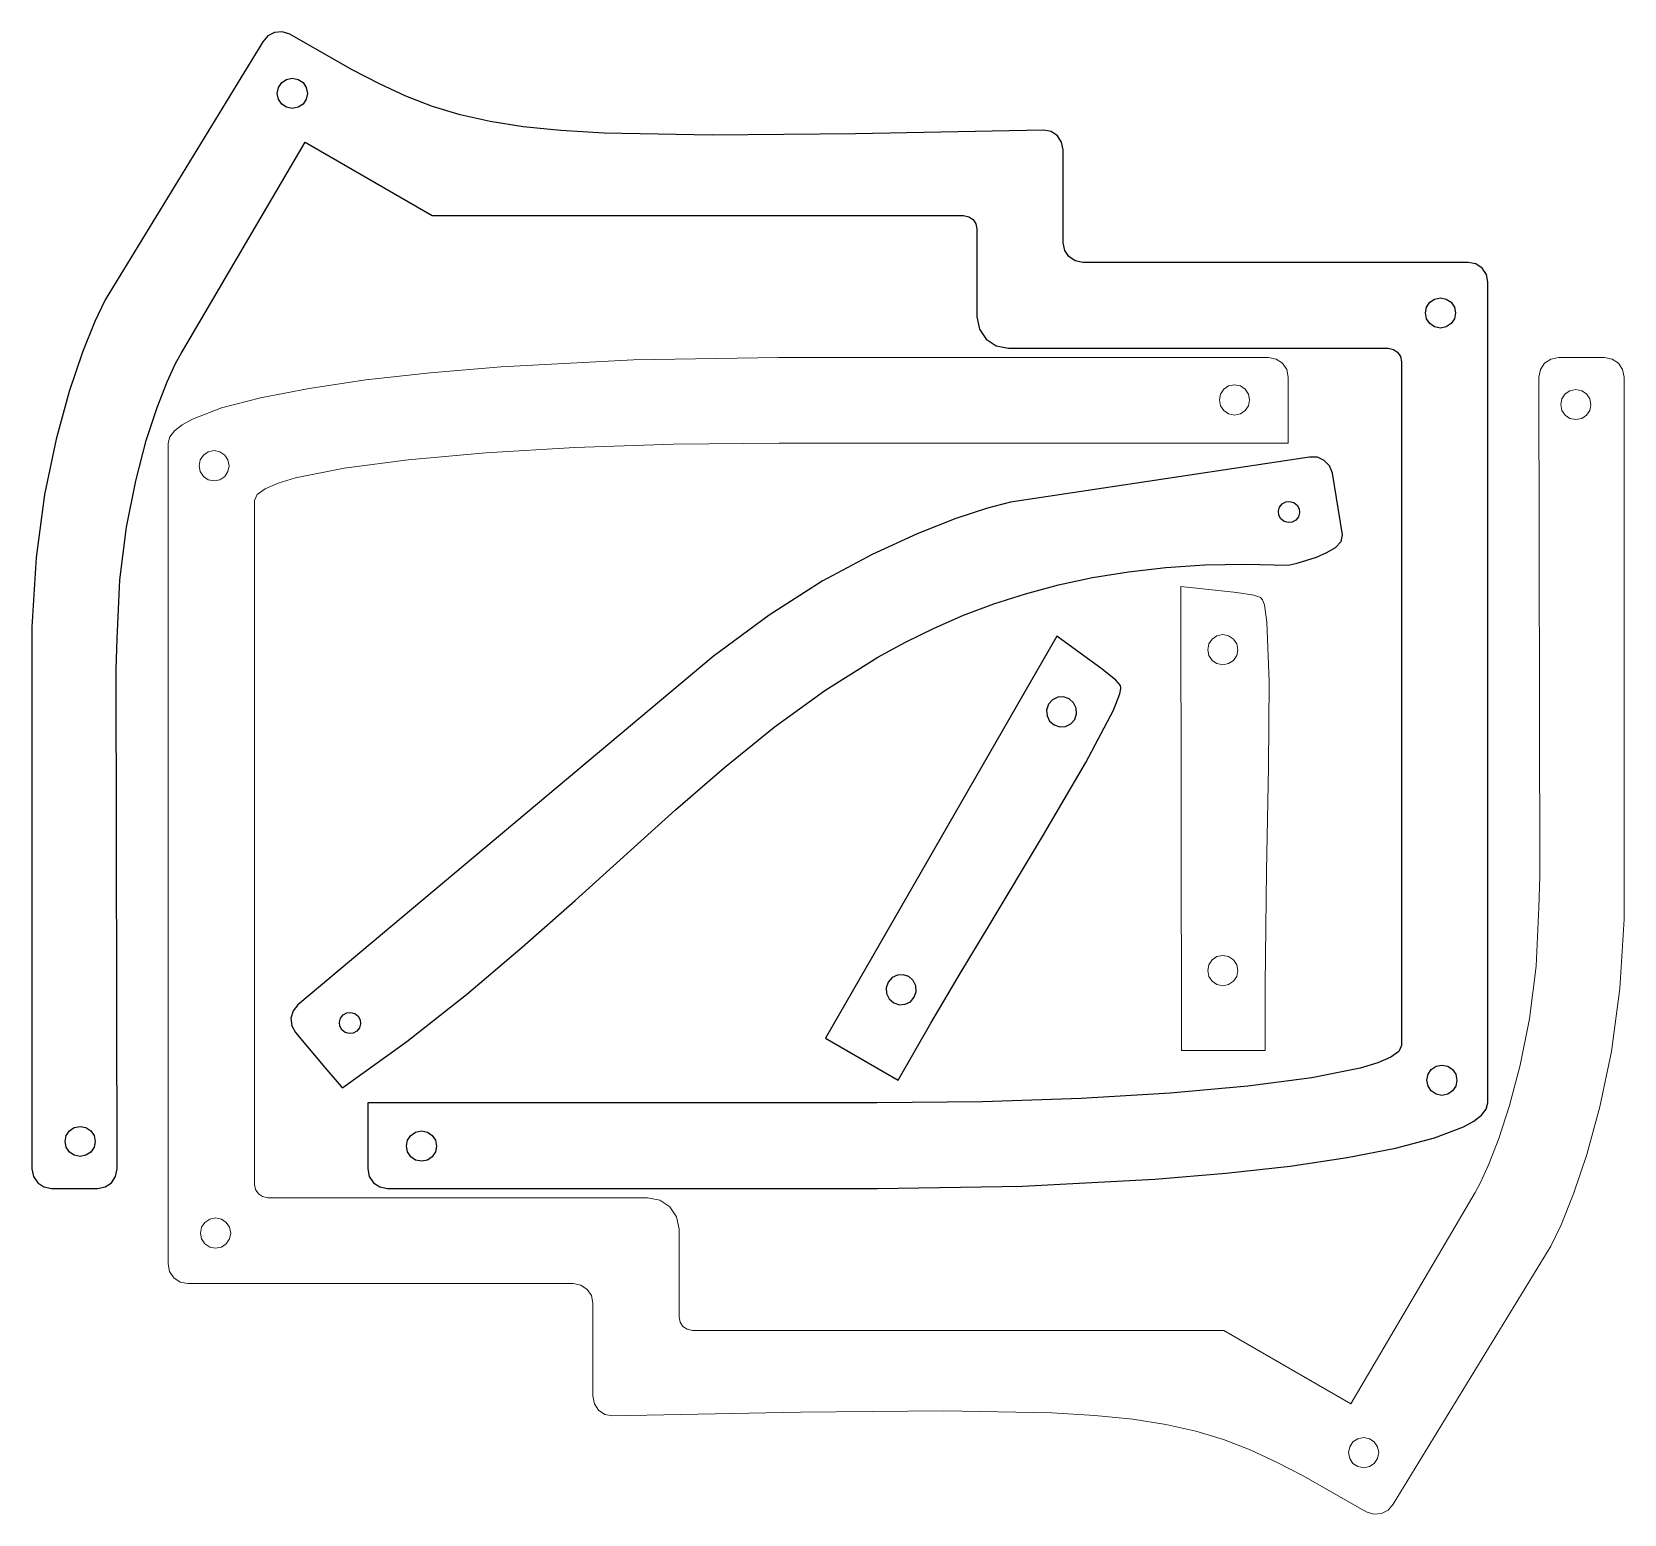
# Model space of a CAD drawing. Extents: x -110 to 546, y -59 to 410.
# Drawn here: x 185 to 361.7, y -59.5 to 104.9 of the extents above; entities that cross this region are included whole.
import ezdxf

# ---------------------------------------------------------------- set-up
doc = ezdxf.new("R2010")
doc.units = 0
doc.header["$MEASUREMENT"] = 0
doc.layers.get('0').update_dxf_attribs({"lineweight": 25, "true_color": 0xffffff})
doc.layers.add('Layer 1', color=7, linetype='BYLAYER', lineweight=5, true_color=0xffffff)

msp = doc.modelspace()

# ---------------------------------------------------------------- linework, layer by layer
for p, q in [((211.2, 104.46), (210.63, 103.8)), ((211.95, 104.83), (211.2, 104.46)), ((212.79, 104.89), (211.95, 104.83)), ((213.62, 104.62), (212.79, 104.89)), ((220.55, 100.69), (213.62, 104.62)), ((210.63, 103.8), (193.13, 75.19)), ((223.59, 99.11), (220.55, 100.69)), ((212.37, 98.72), (212.73, 99.26)), ((212.73, 99.26), (213.26, 99.62)), ((213.26, 99.62), (213.91, 99.75)), ((213.91, 99.75), (214.56, 99.62)), ((214.56, 99.62), (215.1, 99.26)), ((215.1, 99.26), (215.45, 98.72)), ((226.52, 97.76), (223.59, 99.11)), ((212.24, 98.07), (212.37, 98.72)), ((212.37, 97.42), (212.24, 98.07)), ((212.73, 96.89), (212.37, 97.42)), ((215.45, 97.42), (215.1, 96.89)), ((215.45, 98.72), (215.59, 98.07)), ((215.59, 98.07), (215.45, 97.42)), ((215.59, 98.07), (215.59, 98.07)), ((229.45, 96.63), (226.52, 97.76)), ((213.26, 96.53), (212.73, 96.89)), ((213.91, 96.4), (213.26, 96.53)), ((214.56, 96.53), (213.91, 96.4)), ((215.1, 96.89), (214.56, 96.53)), ((232.52, 95.7), (229.45, 96.63)), ((235.84, 94.95), (232.52, 95.7)), ((239.53, 94.37), (235.84, 94.95)), ((243.71, 93.95), (239.53, 94.37)), ((248.52, 93.66), (243.71, 93.95)), ((260.49, 93.45), (248.52, 93.66)), ((297.23, 94), (276.4, 93.6)), ((298.08, 93.83), (297.23, 94)), ((298.78, 93.37), (298.08, 93.83)), ((201.56, 69.23), (215.32, 92.66)), ((215.32, 92.66), (229.43, 84.51)), ((276.4, 93.6), (260.49, 93.45)), ((299.25, 92.67), (298.78, 93.37)), ((299.42, 91.81), (299.25, 92.67)), ((299.42, 81.51), (299.42, 91.81)), ((229.43, 84.51), (288.38, 84.51)), ((288.38, 84.51), (288.97, 84.39)), ((288.97, 84.39), (289.44, 84.07)), ((289.44, 84.07), (289.75, 83.6)), ((289.75, 83.6), (289.86, 83.03)), ((289.86, 83.03), (289.86, 73.29)), ((299.59, 80.66), (299.42, 81.51)), ((300.05, 79.97), (299.59, 80.66)), ((300.74, 79.49), (300.05, 79.97)), ((301.61, 79.32), (300.74, 79.49)), ((344.36, 79.32), (301.61, 79.32)), ((345.21, 79.15), (344.36, 79.32)), ((345.91, 78.69), (345.21, 79.15)), ((346.38, 78), (345.91, 78.69)), ((346.55, 77.13), (346.38, 78)), ((346.55, 7.04), (346.55, 77.13)), ((193.13, 75.19), (192, 72.79)), ((339.6, 73.72), (339.73, 74.37)), ((339.73, 74.37), (340.09, 74.91)), ((340.09, 74.91), (340.62, 75.26)), ((340.62, 75.26), (341.27, 75.4)), ((341.27, 75.4), (341.92, 75.26)), ((341.92, 75.26), (342.46, 74.91)), ((342.46, 74.91), (342.82, 74.37)), ((342.82, 74.37), (342.95, 73.72)), ((192, 72.79), (190.62, 69.37)), ((289.86, 73.29), (290.13, 71.92)), ((339.73, 73.07), (339.6, 73.72)), ((340.09, 72.54), (339.73, 73.07)), ((340.62, 72.18), (340.09, 72.54)), ((342.46, 72.54), (341.92, 72.18)), ((342.82, 73.07), (342.46, 72.54)), ((342.95, 73.72), (342.82, 73.07)), ((342.95, 73.72), (342.95, 73.72)), ((290.13, 71.92), (290.88, 70.82)), ((290.88, 70.82), (291.99, 70.07)), ((341.27, 72.05), (340.62, 72.18)), ((341.92, 72.18), (341.27, 72.05)), ((190.62, 69.37), (189.14, 65)), ((200.96, 68.1), (201.56, 69.23)), ((291.99, 70.07), (293.35, 69.8)), ((293.35, 69.8), (335.47, 69.8)), ((335.47, 69.8), (336.06, 69.68)), ((336.06, 69.68), (336.53, 69.36)), ((336.53, 69.36), (336.84, 68.89)), ((200.04, 66.09), (200.96, 68.1)), ((336.84, 68.89), (336.96, 68.31)), ((336.96, 68.31), (336.95, -7.53)), ((198.91, 63.24), (200.04, 66.09)), ((189.14, 65), (187.7, 59.71)), ((197.71, 59.57), (198.91, 63.24)), ((187.7, 59.71), (186.43, 53.57)), ((196.55, 55.12), (197.71, 59.57)), ((326.74, 57.72), (293.58, 52.74)), ((327.62, 57.71), (326.74, 57.72)), ((328.38, 57.37), (327.62, 57.71)), ((328.97, 56.76), (328.38, 57.37)), ((329.29, 55.95), (328.97, 56.76)), ((195.53, 49.97), (196.55, 55.12)), ((330.42, 49.13), (329.29, 55.95)), ((186.43, 53.57), (185.51, 46.62)), ((291.02, 52.06), (287.51, 50.92)), ((293.58, 52.74), (291.02, 52.06)), ((323.31, 51.75), (323.43, 52.18)), ((323.35, 51.3), (323.31, 51.75)), ((323.58, 50.89), (323.35, 51.3)), ((323.43, 52.18), (323.72, 52.54)), ((323.72, 52.54), (324.13, 52.77)), ((324.13, 52.77), (324.58, 52.81)), ((324.58, 52.81), (325.01, 52.69)), ((325.01, 52.69), (325.37, 52.4)), ((325.37, 52.4), (325.6, 51.99)), ((325.64, 51.54), (325.52, 51.11)), ((325.6, 51.99), (325.64, 51.54)), ((194.79, 44.11), (195.53, 49.97)), ((287.51, 50.92), (283.21, 49.24)), ((323.94, 50.6), (323.58, 50.89)), ((324.37, 50.48), (323.94, 50.6)), ((324.82, 50.52), (324.37, 50.48)), ((325.23, 50.75), (324.82, 50.52)), ((325.52, 51.11), (325.23, 50.75)), ((325.23, 50.75), (325.23, 50.75)), ((283.21, 49.24), (278.22, 46.95)), ((328.66, 47.14), (329.62, 47.72)), ((329.62, 47.72), (330.26, 48.39)), ((330.26, 48.39), (330.42, 49.13)), ((185.51, 46.62), (185.01, 38.93)), ((278.22, 46.95), (272.7, 43.97)), ((324.4, 45.74), (325.39, 45.98)), ((325.39, 45.98), (327.54, 46.65)), ((327.54, 46.65), (328.66, 47.14)), ((298.89, 43.57), (302.69, 44.38)), ((302.69, 44.38), (306.66, 45.02)), ((306.66, 45.02), (310.8, 45.49)), ((310.8, 45.49), (315.13, 45.77)), ((315.13, 45.77), (319.66, 45.85)), ((319.66, 45.85), (324.4, 45.74)), ((324.4, 45.74), (324.4, 45.74)), ((194.47, 37.62), (194.79, 44.11)), ((272.7, 43.97), (266.79, 40.21)), ((291.74, 41.46), (295.24, 42.59)), ((295.24, 42.59), (298.89, 43.57)), ((288.36, 40.19), (291.74, 41.46)), ((185.01, 38.93), (185.01, -21.18)), ((266.79, 40.21), (260.58, 35.64)), ((285.1, 38.77), (288.36, 40.19)), ((194.36, 34.17), (194.47, 37.62)), ((298.71, 37.87), (273.07, -6.71)), ((278.88, 35.55), (281.94, 37.22)), ((281.94, 37.22), (285.1, 38.77)), ((303.76, 34.22), (298.71, 37.87)), ((260.58, 35.64), (214.53, -3)), ((273, 31.86), (278.88, 35.55)), ((194.47, -21.18), (194.36, 34.17)), ((305.26, 33.01), (303.76, 34.22)), ((267.35, 27.77), (273, 31.86)), ((305.77, 32.41), (305.26, 33.01)), ((305.72, 31.48), (305.83, 32.06)), ((305.83, 32.06), (305.77, 32.41)), ((297.8, 30.32), (297.59, 29.69)), ((298.24, 30.82), (297.8, 30.32)), ((298.82, 31.1), (298.24, 30.82)), ((299.46, 31.14), (298.82, 31.1)), ((300.08, 30.93), (299.46, 31.14)), ((300.58, 30.49), (300.08, 30.93)), ((300.87, 29.91), (300.58, 30.49)), ((305.02, 29.68), (305.72, 31.48)), ((297.59, 29.69), (297.63, 29.05)), ((297.63, 29.05), (297.91, 28.47)), ((297.91, 28.47), (298.41, 28.03)), ((300.26, 28.15), (300.7, 28.64)), ((300.7, 28.64), (300.91, 29.27)), ((300.7, 28.64), (300.7, 28.64)), ((300.91, 29.27), (300.87, 29.91)), ((301.94, 23.87), (305.02, 29.68)), ((261.85, 23.33), (267.35, 27.77)), ((298.41, 28.03), (299.04, 27.82)), ((299.04, 27.82), (299.68, 27.86)), ((299.68, 27.86), (300.26, 28.15)), ((256.4, 18.61), (261.85, 23.33)), ((297.13, 15.68), (301.94, 23.87)), ((245.27, 8.58), (256.4, 18.61)), ((291.2, 5.81), (297.13, 15.68)), ((239.41, 3.38), (245.27, 8.58)), ((288, 0.47), (291.2, 5.81)), ((346.52, -13.88), (346.55, 7.04)), ((346.55, 7.04), (346.55, 7.04)), ((233.23, -1.85), (239.41, 3.38)), ((280.45, 0.01), (280.01, -0.49)), ((281.03, 0.29), (280.45, 0.01)), ((281.67, 0.33), (281.03, 0.29)), ((282.3, 0.12), (281.67, 0.33)), ((282.8, -0.32), (282.3, 0.12)), ((284.75, -5.03), (288, 0.47)), ((280.01, -0.49), (279.8, -1.12)), ((279.8, -1.12), (279.84, -1.76)), ((279.84, -1.76), (280.12, -2.34)), ((283.08, -0.9), (282.8, -0.32)), ((282.91, -2.17), (283.12, -1.54)), ((283.12, -1.54), (283.08, -0.9)), ((214.53, -3), (213.99, -3.67)), ((226.63, -7.06), (233.23, -1.85)), ((280.12, -2.34), (280.62, -2.78)), ((280.62, -2.78), (281.25, -2.99)), ((281.25, -2.99), (281.89, -2.94)), ((281.89, -2.94), (282.47, -2.66)), ((282.47, -2.66), (282.91, -2.17)), ((282.91, -2.17), (282.91, -2.17)), ((213.99, -3.67), (213.76, -4.48)), ((213.76, -4.48), (213.85, -5.32)), ((219.14, -4.91), (219.26, -4.48)), ((219.18, -5.36), (219.14, -4.91)), ((219.26, -4.48), (219.55, -4.11)), ((219.55, -4.11), (219.96, -3.89)), ((219.96, -3.89), (220.41, -3.84)), ((220.41, -3.84), (220.84, -3.97)), ((220.84, -3.97), (221.21, -4.26)), ((221.21, -4.26), (221.43, -4.67)), ((221.48, -5.11), (221.35, -5.55)), ((221.43, -4.67), (221.48, -5.11)), ((281.1, -11.35), (284.75, -5.03)), ((213.85, -5.32), (214.26, -6.08)), ((214.26, -6.08), (217.53, -9.97)), ((219.41, -5.77), (219.18, -5.36)), ((219.77, -6.06), (219.41, -5.77)), ((219.52, -12.17), (226.63, -7.06)), ((220.2, -6.18), (219.77, -6.06)), ((220.65, -6.13), (220.2, -6.18)), ((221.06, -5.91), (220.65, -6.13)), ((221.35, -5.55), (221.06, -5.91)), ((221.06, -5.91), (221.06, -5.91)), ((273.07, -6.71), (281.1, -11.35)), ((335.77, -8.82), (334.34, -9.43)), ((336.65, -8.19), (335.77, -8.82)), ((336.95, -7.53), (336.65, -8.19)), ((217.53, -9.97), (219.34, -12.05)), ((332.38, -10.01), (327.02, -11.09)), ((334.34, -9.43), (332.38, -10.01)), ((339.9, -10.71), (340.26, -10.18)), ((340.26, -10.18), (340.79, -9.82)), ((340.79, -9.82), (341.44, -9.69)), ((341.44, -9.69), (342.09, -9.82)), ((342.09, -9.82), (342.62, -10.18)), ((342.62, -10.18), (342.98, -10.71)), ((219.34, -12.05), (219.52, -12.19)), ((219.52, -12.19), (219.52, -12.17)), ((319.92, -12.03), (311.3, -12.8)), ((327.02, -11.09), (319.92, -12.03)), ((339.77, -11.36), (339.9, -10.71)), ((339.9, -12.01), (339.77, -11.36)), ((340.26, -12.55), (339.9, -12.01)), ((342.98, -12.01), (342.62, -12.55)), ((342.98, -10.71), (343.11, -11.36)), ((343.11, -11.36), (342.98, -12.01)), ((343.11, -11.36), (343.11, -11.36)), ((278.75, -13.88), (222.27, -13.88)), ((222.27, -13.88), (222.27, -21.18)), ((290.48, -13.75), (278.75, -13.88)), ((301.41, -13.39), (290.48, -13.75)), ((311.3, -12.8), (301.41, -13.39)), ((340.79, -12.9), (340.26, -12.55)), ((341.44, -13.04), (340.79, -12.9)), ((342.09, -12.9), (341.44, -13.04)), ((342.62, -12.55), (342.09, -12.9)), ((346.34, -14.57), (346.52, -13.88)), ((344.99, -15.9), (345.83, -15.24)), ((345.83, -15.24), (346.34, -14.57)), ((188.7, -18.15), (188.83, -17.5)), ((188.83, -17.5), (189.19, -16.97)), ((189.19, -16.97), (189.72, -16.61)), ((189.72, -16.61), (190.37, -16.48)), ((190.37, -16.48), (191.02, -16.61)), ((191.02, -16.61), (191.56, -16.97)), ((191.56, -16.97), (191.92, -17.5)), ((191.92, -17.5), (192.05, -18.15)), ((226.69, -18.02), (227.05, -17.48)), ((227.05, -17.48), (227.59, -17.12)), ((227.59, -17.12), (228.24, -16.99)), ((228.24, -16.99), (228.89, -17.12)), ((228.89, -17.12), (229.42, -17.48)), ((229.42, -17.48), (229.78, -18.02)), ((340.61, -17.77), (343.83, -16.54)), ((343.83, -16.54), (344.99, -15.9)), ((188.83, -18.8), (188.7, -18.15)), ((189.19, -19.34), (188.83, -18.8)), ((189.72, -19.69), (189.19, -19.34)), ((191.56, -19.34), (191.02, -19.69)), ((191.92, -18.8), (191.56, -19.34)), ((192.05, -18.15), (191.92, -18.8)), ((192.05, -18.15), (192.05, -18.15)), ((226.56, -18.67), (226.69, -18.02)), ((226.69, -19.32), (226.56, -18.67)), ((227.05, -19.85), (226.69, -19.32)), ((229.78, -19.32), (229.42, -19.85)), ((229.78, -18.02), (229.91, -18.67)), ((229.91, -18.67), (229.78, -19.32)), ((229.91, -18.67), (229.91, -18.67)), ((330.91, -19.95), (336.28, -18.91)), ((336.28, -18.91), (340.61, -17.77)), ((185.01, -21.18), (185.19, -22.03)), ((190.37, -19.83), (189.72, -19.69)), ((191.02, -19.69), (190.37, -19.83)), ((194.3, -22.03), (194.47, -21.18)), ((222.27, -21.18), (222.44, -22.05)), ((227.59, -20.21), (227.05, -19.85)), ((228.24, -20.34), (227.59, -20.21)), ((228.89, -20.21), (228.24, -20.34)), ((229.42, -19.85), (228.89, -20.21)), ((317.47, -21.68), (324.61, -20.88)), ((324.61, -20.88), (330.91, -19.95)), ((185.19, -22.03), (185.66, -22.73)), ((185.66, -22.73), (186.35, -23.2)), ((193.14, -23.2), (193.84, -22.73)), ((193.84, -22.73), (194.3, -22.03)), ((222.44, -22.05), (222.91, -22.74)), ((222.91, -22.74), (223.61, -23.2)), ((294.9, -23.1), (309.58, -22.35)), ((309.58, -22.35), (317.47, -21.68)), ((186.35, -23.2), (187.2, -23.37)), ((187.2, -23.37), (192.28, -23.37)), ((192.28, -23.37), (193.14, -23.2)), ((223.61, -23.2), (224.45, -23.37)), ((224.45, -23.37), (278.82, -23.37)), ((278.82, -23.37), (294.9, -23.1))]:
    msp.add_line(p, q)
at = {"layer": 'Layer 1'}
for p, q in [((237.09, 67.76), (229.2, 67.09)), ((251.77, 68.51), (237.09, 67.76)), ((267.85, 68.78), (251.77, 68.51)), ((322.21, 68.78), (267.85, 68.78)), ((323.06, 68.61), (322.21, 68.78)), ((323.76, 68.15), (323.06, 68.61)), ((324.23, 67.46), (323.76, 68.15)), ((324.4, 66.59), (324.23, 67.46)), ((352.37, 67.44), (352.2, 66.59)), ((352.83, 68.14), (352.37, 67.44)), ((353.52, 68.61), (352.83, 68.14)), ((354.39, 68.78), (353.52, 68.61)), ((359.47, 68.78), (354.39, 68.78)), ((360.32, 68.61), (359.47, 68.78)), ((361.01, 68.14), (360.32, 68.61)), ((361.48, 67.44), (361.01, 68.14)), ((361.66, 66.59), (361.48, 67.44)), ((215.76, 65.36), (210.39, 64.32)), ((222.06, 66.29), (215.76, 65.36)), ((229.2, 67.09), (222.06, 66.29)), ((317.25, 65.26), (317.78, 65.62)), ((317.78, 65.62), (318.43, 65.75)), ((318.43, 65.75), (319.08, 65.62)), ((319.08, 65.62), (319.62, 65.26)), ((324.4, 59.29), (324.4, 66.59)), ((352.2, 66.59), (352.31, 11.24)), ((361.65, 6.48), (361.66, 66.59)), ((210.39, 64.32), (206.05, 63.18)), ((316.76, 64.08), (316.89, 64.73)), ((316.89, 63.42), (316.76, 64.08)), ((316.76, 64.08), (316.76, 64.08)), ((316.89, 64.73), (317.25, 65.26)), ((319.62, 65.26), (319.97, 64.73)), ((319.97, 64.73), (320.11, 64.08)), ((320.11, 64.08), (319.97, 63.42)), ((354.62, 63.56), (354.75, 64.21)), ((354.75, 64.21), (355.11, 64.75)), ((355.11, 64.75), (355.64, 65.1)), ((355.64, 65.1), (356.3, 65.24)), ((356.3, 65.24), (356.95, 65.1)), ((356.95, 65.1), (357.48, 64.75)), ((357.48, 64.75), (357.84, 64.21)), ((357.84, 64.21), (357.97, 63.56)), ((202.84, 61.95), (201.68, 61.31)), ((206.05, 63.18), (202.84, 61.95)), ((317.25, 62.89), (316.89, 63.42)), ((317.78, 62.53), (317.25, 62.89)), ((318.43, 62.4), (317.78, 62.53)), ((319.08, 62.53), (318.43, 62.4)), ((319.62, 62.89), (319.08, 62.53)), ((319.97, 63.42), (319.62, 62.89)), ((354.75, 62.91), (354.62, 63.56)), ((354.62, 63.56), (354.62, 63.56)), ((355.11, 62.38), (354.75, 62.91)), ((355.64, 62.02), (355.11, 62.38)), ((356.3, 61.89), (355.64, 62.02)), ((356.95, 62.02), (356.3, 61.89)), ((357.48, 62.38), (356.95, 62.02)), ((357.84, 62.91), (357.48, 62.38)), ((357.97, 63.56), (357.84, 62.91)), ((200.84, 60.65), (200.33, 59.98)), ((201.68, 61.31), (200.84, 60.65)), ((200.15, 59.29), (200.12, 38.37)), ((200.33, 59.98), (200.15, 59.29)), ((204.05, 57.96), (204.58, 58.31)), ((204.58, 58.31), (205.23, 58.45)), ((205.23, 58.45), (205.88, 58.31)), ((205.88, 58.31), (206.41, 57.96)), ((235.37, 58.21), (245.25, 58.8)), ((245.25, 58.8), (256.18, 59.16)), ((256.18, 59.16), (267.92, 59.29)), ((267.92, 59.29), (324.4, 59.29)), ((203.56, 56.77), (203.69, 57.42)), ((203.69, 56.12), (203.56, 56.77)), ((203.56, 56.77), (203.56, 56.77)), ((203.69, 57.42), (204.05, 57.96)), ((206.41, 57.96), (206.77, 57.42)), ((206.77, 57.42), (206.9, 56.77)), ((206.9, 56.77), (206.77, 56.12)), ((219.65, 56.5), (226.75, 57.44)), ((226.75, 57.44), (235.37, 58.21)), ((204.05, 55.59), (203.69, 56.12)), ((204.58, 55.23), (204.05, 55.59)), ((205.23, 55.1), (204.58, 55.23)), ((205.88, 55.23), (205.23, 55.1)), ((206.41, 55.59), (205.88, 55.23)), ((206.77, 56.12), (206.41, 55.59)), ((210.9, 54.23), (212.33, 54.84)), ((212.33, 54.84), (214.28, 55.42)), ((214.28, 55.42), (219.65, 56.5)), ((209.71, 52.94), (210.01, 53.59)), ((210.01, 53.59), (210.9, 54.23)), ((209.71, -22.91), (209.71, 52.94)), ((318.67, 42.73), (312.47, 43.37)), ((312.47, 43.37), (312.56, -8.06)), ((320.57, 42.43), (318.67, 42.73)), ((321.31, 42.17), (320.57, 42.43)), ((321.55, 41.9), (321.31, 42.17)), ((321.74, 41.34), (321.55, 41.9)), ((322.03, 39.43), (321.74, 41.34)), ((322.26, 32.86), (322.03, 39.43)), ((200.12, 38.37), (200.12, -31.73)), ((200.12, 38.37), (200.12, 38.37)), ((315.95, 37.56), (315.59, 37.02)), ((316.48, 37.91), (315.95, 37.56)), ((317.13, 38.05), (316.48, 37.91)), ((317.78, 37.91), (317.13, 38.05)), ((318.31, 37.56), (317.78, 37.91)), ((318.67, 37.02), (318.31, 37.56)), ((315.59, 37.02), (315.46, 36.37)), ((315.46, 36.37), (315.59, 35.72)), ((315.59, 35.72), (315.95, 35.19)), ((318.31, 35.19), (318.67, 35.72)), ((318.8, 36.37), (318.67, 37.02)), ((318.67, 35.72), (318.8, 36.37)), ((318.8, 36.37), (318.8, 36.37)), ((315.95, 35.19), (316.48, 34.83)), ((316.48, 34.83), (317.13, 34.7)), ((317.13, 34.7), (317.78, 34.83)), ((317.78, 34.83), (318.31, 35.19)), ((322.19, 23.36), (322.26, 32.86)), ((321.99, 11.85), (322.19, 23.36)), ((321.9, 5.62), (321.99, 11.85)), ((352.31, 11.24), (352.2, 7.79)), ((352.2, 7.79), (351.88, 1.29)), ((321.83, -0.77), (321.9, 5.62)), ((361.16, -1.21), (361.65, 6.48)), ((315.95, 1.98), (315.59, 1.45)), ((316.48, 2.34), (315.95, 1.98)), ((317.13, 2.47), (316.48, 2.34)), ((317.78, 2.34), (317.13, 2.47)), ((318.31, 1.98), (317.78, 2.34)), ((318.67, 1.45), (318.31, 1.98)), ((315.59, 1.45), (315.46, 0.8)), ((315.46, 0.8), (315.59, 0.15)), ((315.59, 0.15), (315.95, -0.39)), ((318.31, -0.39), (318.67, 0.15)), ((318.8, 0.8), (318.67, 1.45)), ((318.67, 0.15), (318.8, 0.8)), ((318.8, 0.8), (318.8, 0.8)), ((351.88, 1.29), (351.14, -4.56)), ((315.95, -0.39), (316.48, -0.75)), ((316.48, -0.75), (317.13, -0.88)), ((317.13, -0.88), (317.78, -0.75)), ((317.78, -0.75), (318.31, -0.39)), ((321.83, -8.06), (321.83, -0.77)), ((360.24, -8.16), (361.16, -1.21)), ((351.14, -4.56), (350.12, -9.71)), ((312.56, -8.06), (321.83, -8.06)), ((358.97, -14.3), (360.24, -8.16)), ((350.12, -9.71), (348.95, -14.16)), ((348.95, -14.16), (347.76, -17.83)), ((357.53, -19.59), (358.97, -14.3)), ((347.76, -17.83), (346.63, -20.68)), ((346.63, -20.68), (345.71, -22.69)), ((356.05, -23.96), (357.53, -19.59)), ((209.83, -23.48), (209.71, -22.91)), ((345.71, -22.69), (345.11, -23.82)), ((210.14, -23.95), (209.83, -23.48)), ((210.61, -24.27), (210.14, -23.95)), ((211.2, -24.39), (210.61, -24.27)), ((253.32, -24.39), (211.2, -24.39)), ((254.68, -24.66), (253.32, -24.39)), ((255.79, -25.41), (254.68, -24.66)), ((345.11, -23.82), (331.35, -47.25)), ((354.67, -27.39), (356.05, -23.96)), ((256.54, -26.52), (255.79, -25.41)), ((203.72, -28.31), (203.85, -27.66)), ((203.85, -27.66), (204.21, -27.13)), ((204.21, -27.13), (204.74, -26.77)), ((204.74, -26.77), (205.4, -26.64)), ((205.4, -26.64), (206.05, -26.77)), ((206.05, -26.77), (206.58, -27.13)), ((206.58, -27.13), (206.94, -27.66)), ((206.94, -27.66), (207.07, -28.31)), ((256.81, -27.88), (256.54, -26.52)), ((256.81, -37.62), (256.81, -27.88)), ((353.54, -29.78), (354.67, -27.39)), ((203.85, -28.96), (203.72, -28.31)), ((203.72, -28.31), (203.72, -28.31)), ((204.21, -29.5), (203.85, -28.96)), ((204.74, -29.86), (204.21, -29.5)), ((205.4, -29.99), (204.74, -29.86)), ((206.05, -29.86), (205.4, -29.99)), ((206.58, -29.5), (206.05, -29.86)), ((206.94, -28.96), (206.58, -29.5)), ((207.07, -28.31), (206.94, -28.96)), ((336.04, -58.39), (353.54, -29.78)), ((200.12, -31.73), (200.29, -32.59)), ((200.29, -32.59), (200.76, -33.28)), ((200.76, -33.28), (201.46, -33.74)), ((201.46, -33.74), (202.31, -33.91)), ((202.31, -33.91), (245.06, -33.91)), ((245.06, -33.91), (245.92, -34.09)), ((245.92, -34.09), (246.62, -34.56)), ((246.62, -34.56), (247.08, -35.25)), ((247.08, -35.25), (247.25, -36.1)), ((247.25, -36.1), (247.25, -46.4)), ((256.92, -38.19), (256.81, -37.62)), ((257.23, -38.66), (256.92, -38.19)), ((257.7, -38.98), (257.23, -38.66)), ((258.29, -39.1), (257.7, -38.98)), ((317.24, -39.1), (258.29, -39.1)), ((331.35, -47.25), (317.24, -39.1)), ((247.25, -46.4), (247.42, -47.26)), ((247.42, -47.26), (247.89, -47.96)), ((247.89, -47.96), (248.59, -48.42)), ((248.59, -48.42), (249.44, -48.59)), ((249.44, -48.59), (270.27, -48.19)), ((270.27, -48.19), (286.18, -48.04)), ((286.18, -48.04), (298.15, -48.25)), ((298.15, -48.25), (302.95, -48.54)), ((302.95, -48.54), (307.14, -48.96)), ((307.14, -48.96), (310.83, -49.54)), ((310.83, -49.54), (314.15, -50.29)), ((314.15, -50.29), (317.21, -51.22)), ((317.21, -51.22), (320.15, -52.35)), ((331.57, -51.48), (332.1, -51.12)), ((332.1, -51.12), (332.76, -50.99)), ((332.76, -50.99), (333.41, -51.12)), ((333.41, -51.12), (333.94, -51.48)), ((320.15, -52.35), (323.08, -53.7)), ((331.08, -52.66), (331.21, -52.01)), ((331.21, -53.32), (331.08, -52.66)), ((331.08, -52.66), (331.08, -52.66)), ((331.21, -52.01), (331.57, -51.48)), ((333.94, -51.48), (334.3, -52.01)), ((334.3, -52.01), (334.43, -52.66)), ((334.43, -52.66), (334.3, -53.32)), ((323.08, -53.7), (326.12, -55.28)), ((331.57, -53.85), (331.21, -53.32)), ((332.1, -54.21), (331.57, -53.85)), ((332.76, -54.34), (332.1, -54.21)), ((333.41, -54.21), (332.76, -54.34)), ((333.94, -53.85), (333.41, -54.21)), ((334.3, -53.32), (333.94, -53.85)), ((326.12, -55.28), (333.04, -59.21)), ((333.04, -59.21), (333.88, -59.48)), ((333.88, -59.48), (334.72, -59.42)), ((334.72, -59.42), (335.47, -59.05)), ((335.47, -59.05), (336.04, -58.39))]:
    msp.add_line(p, q, dxfattribs=at)

doc.saveas('drawing.dxf')
